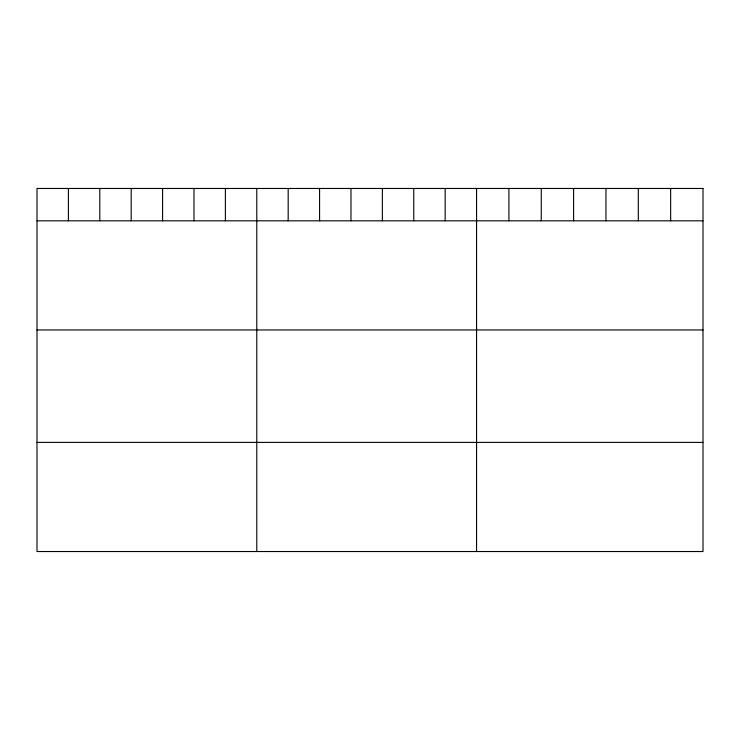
<?xml version="1.0" encoding="UTF-8"?>
<svg xmlns="http://www.w3.org/2000/svg" width="740" height="740" viewBox="0 0 740 740"><rect width="100%" height="100%" fill="white"/><g stroke="black" fill="none" stroke-linecap="round" stroke-linejoin="round"><path stroke-width="1.11" d="M37 220.825L703 220.825M37 329.957L703 329.957M37 442.4L703 442.4M670.653 188.469L670.653 220.825M638.305 188.469L638.305 220.825M605.958 188.469L605.958 220.825M573.602 188.469L573.602 220.825M541.255 188.469L541.255 220.825M508.907 188.469L508.907 220.825M476.56 188.469L476.56 551.531M445.166 188.469L445.166 220.825M413.762 188.469L413.762 220.825M382.367 188.469L382.367 220.825M350.973 188.469L350.973 220.825M319.578 188.469L319.578 220.825M288.175 188.469L288.175 220.825M256.78 188.469L256.78 551.531M225.386 188.469L225.386 220.825M193.982 188.469L193.982 220.825M162.587 188.469L162.587 220.825M131.193 188.469L131.193 220.825M99.798 188.469L99.798 220.825M68.395 188.469L68.395 220.825M703 188.469L37 188.469L37 551.531L703 551.531L703 188.469"/></g></svg>
